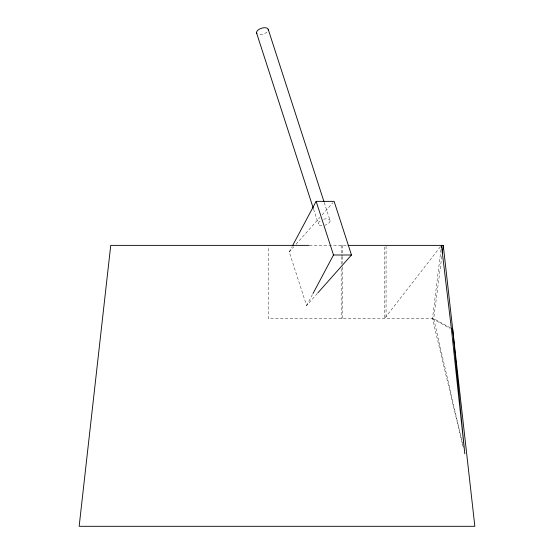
<?xml version="1.0" encoding="UTF-8"?>
<svg xmlns="http://www.w3.org/2000/svg" width="554" height="554" viewBox="0 0 554 554"><rect width="100%" height="100%" fill="white"/><g stroke="black" fill="none" stroke-linecap="round" stroke-linejoin="round"><path stroke-width="0.42" stroke-dasharray="2.77 2.08" d="M463.199 447.099L432.48 318.661L441.046 248.781M441.808 256.454L433.699 318.661L463.262 447.099M317.38 293.419L306.584 305.593L289.23 251.952L292.041 246.668M306.584 305.593L312.608 294.264M440.409 246.731L384.428 318.661L384.428 246.232M289.23 251.952L293.772 246.828M296.044 244.266L319.914 217.369M322.186 214.807L332.982 202.639M309.409 245.374L347.351 245.374M450.485 327.913L433.699 318.661L268.198 318.661L268.198 246.232M432.48 318.661L449.966 328.314M324.235 202.501L330.073 220.54A6.108 3.061 -17.9 0 1 324.824 225.27M313.585 209.204L318.363 223.961M386.062 246.232L386.062 318.661M342.268 245.374L342.268 255.719M342.268 256.578L342.268 263.475M342.268 266.924L342.268 318.661M341.181 245.374L341.181 255.719M341.181 256.578L341.181 265.2M341.181 268.648L341.181 318.661M323.612 219.239A6.108 3.061 -17.9 0 1 330.073 220.54M321.819 225.72A6.108 3.061 -17.9 0 1 320.766 220.499M266.966 32.09A6.108 3.061 -17.9 0 1 258.683 34.507"/><path stroke-width="0.83" d="M441.254 247.077L441.462 245.374L451.427 329.124L464.806 453.816L452.673 329.124L451.212 328.314M442.258 253.039L443.255 245.374L348.023 245.374M292.443 245.914L316.147 201.358L334.117 201.358L351.471 254.992L317.948 292.782M313.01 293.509L333.501 254.992L316.147 201.358M308.973 245.374L110.745 245.374L79.153 526.3L474.847 526.3L443.255 245.374M333.501 254.992L351.471 254.992M268.247 29.459L323.972 201.684M256.537 32.873L313.322 208.38M256.897 33.6A6.108 3.061 -17.9 0 1 261.786 28.15A6.108 3.061 -17.9 0 1 268.205 30.297"/></g></svg>
